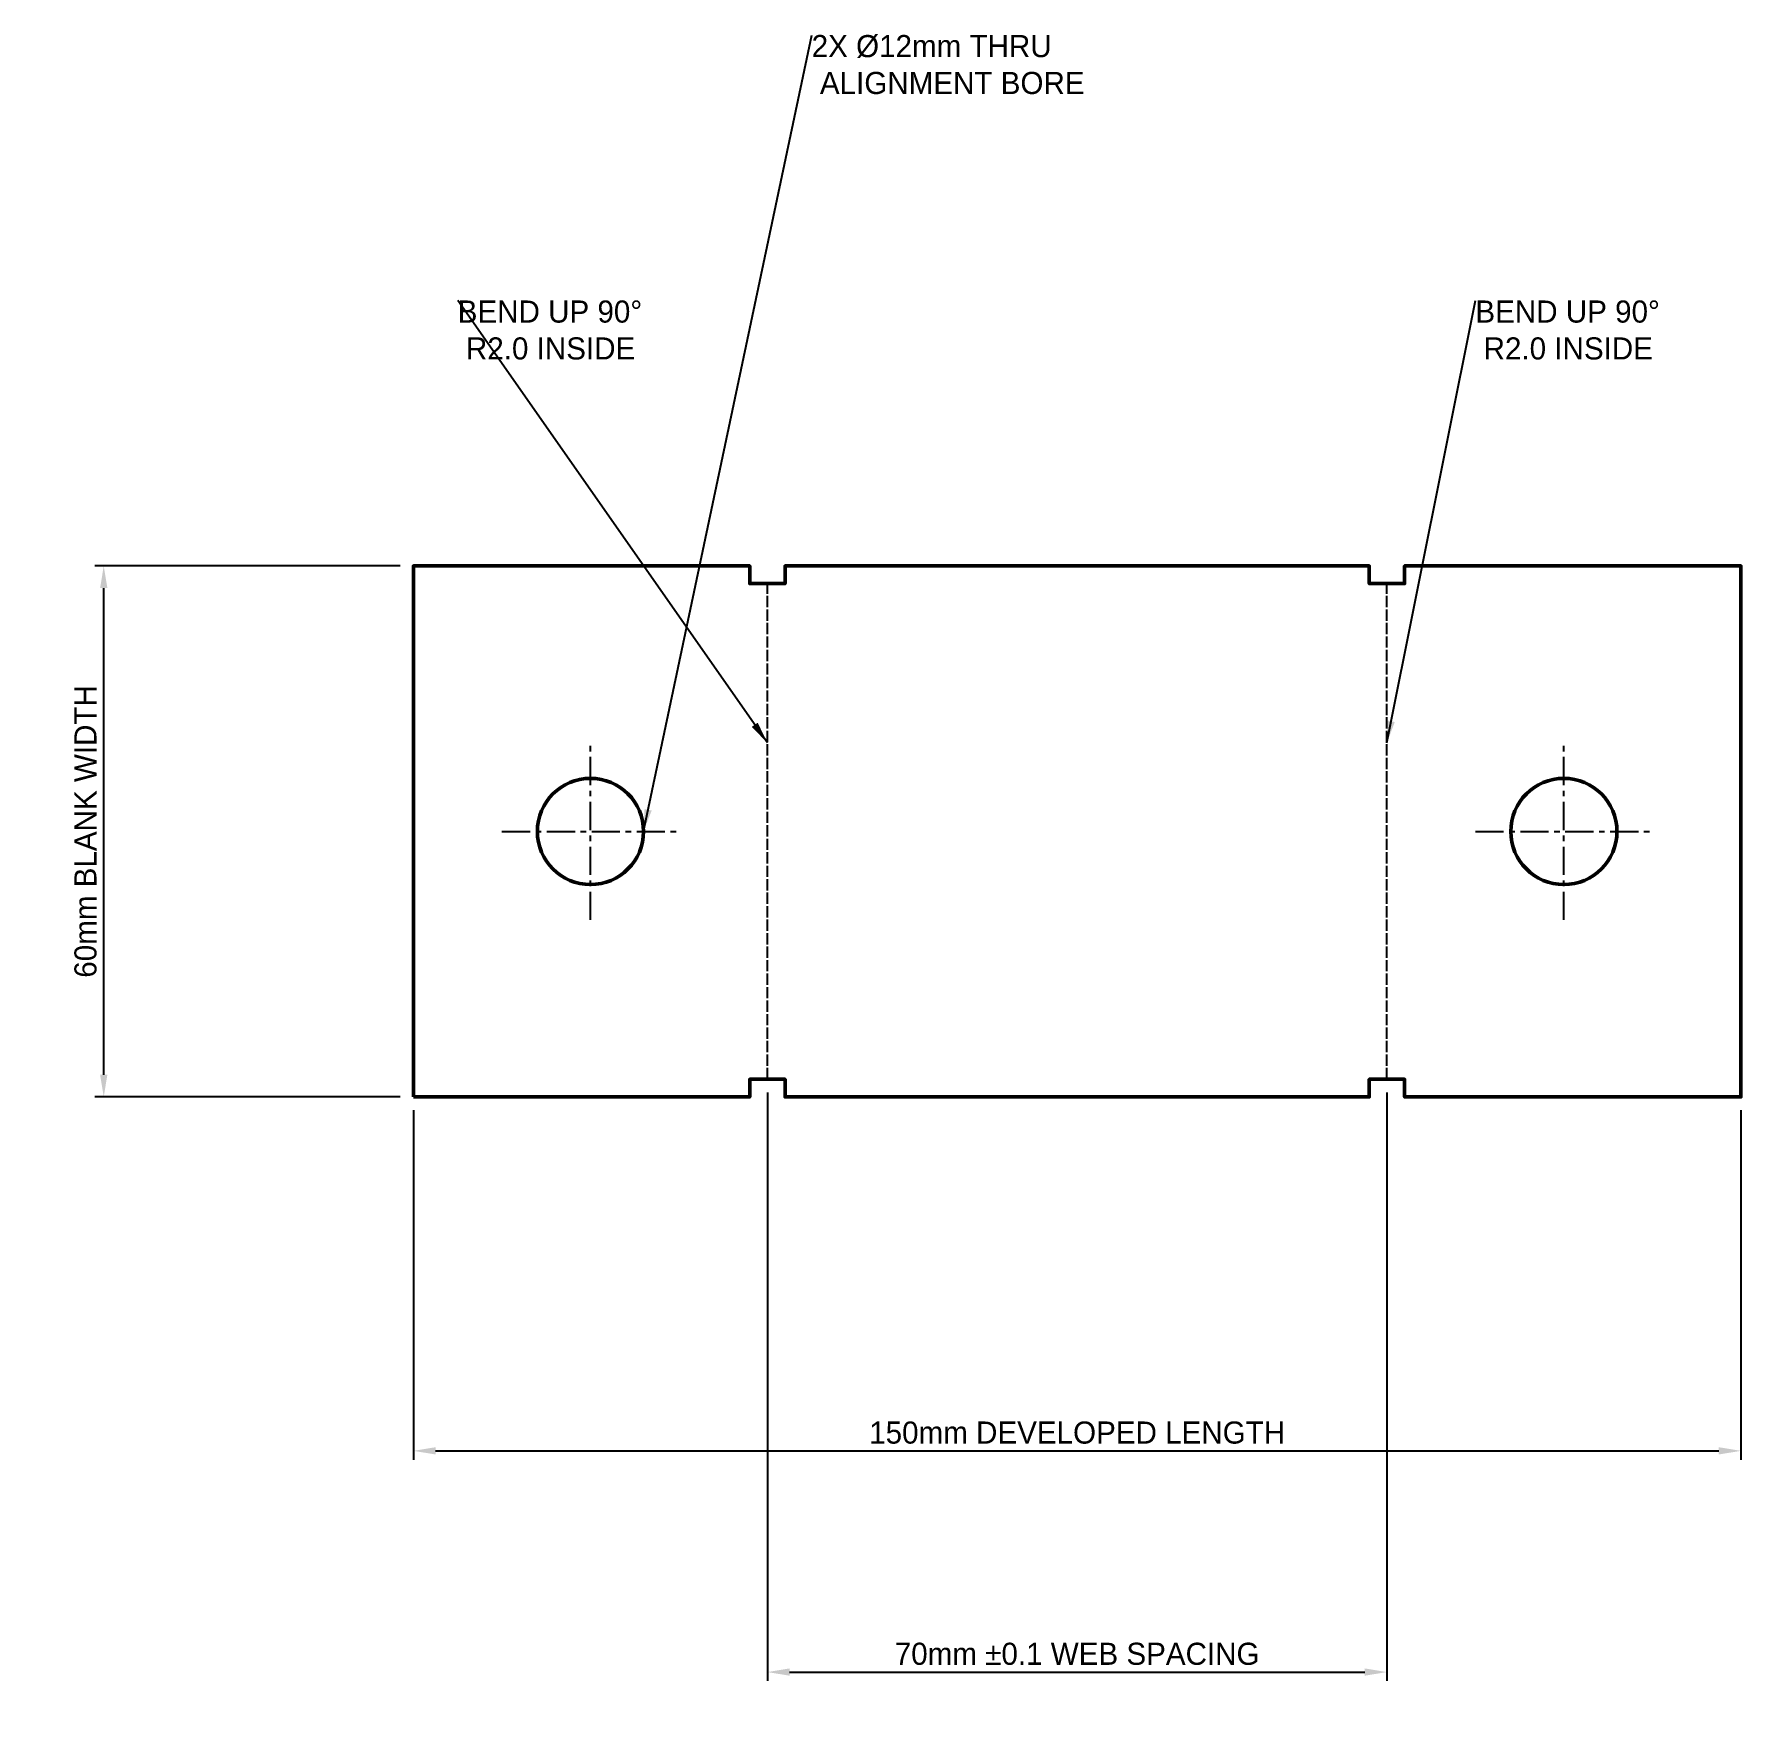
# Model space of a CAD drawing. Header units: metres. Extents: x -43 to 150, y -51 to 140.
import ezdxf

# ---------------------------------------------------------------- set-up
doc = ezdxf.new("R2010")
doc.units = ezdxf.units.M
doc.linetypes.add('CENTER', pattern=[5.08, 3.175, -0.635, 0.635, -0.635])
doc.linetypes.add('DASHED', pattern=[1.524, 1.27, -0.254])
for name, color, linetype, lineweight in [('BEND_LINES', 7, 'DASHED', 25), ('CENTERLINES', 7, 'CENTER', 25), ('DIMENSIONS', 7, 'Continuous', 25), ('GEOMETRY', 7, 'Continuous', 50)]:
    doc.layers.add(name, color=color, linetype=linetype, lineweight=lineweight)
doc.dimstyles.new('ENGINEERING_STYLE', dxfattribs={"dimtxt": 2.5, "dimasz": 2.5, "dimexe": 1, "dimexo": 1.5, "dimgap": 0.8, "dimtad": 1, "dimcen": 2.5, "dimazin": 3, "dimtfac": 1, "dimtmove": 0, "dimatfit": 3, "dimtfill": 1})

msp = doc.modelspace()

# ---------------------------------------------------------------- linework, layer by layer
at = {"layer": 'BEND_LINES'}
for p, q in [((40, 22), (40, 78)), ((110, 22), (110, 78))]:
    msp.add_line(p, q, dxfattribs=at)
at = {"layer": 'CENTERLINES'}
for p, q in [((20, 40), (20, 60)), ((130, 40), (130, 60)), ((10, 50), (30, 50)), ((120, 50), (140, 50))]:
    msp.add_line(p, q, dxfattribs=at)
at = {"layer": 'GEOMETRY'}
msp.add_lwpolyline([(0, 20), (38, 20), (38, 22), (42, 22), (42, 20), (108, 20), (108, 22), (112, 22), (112, 20), (150, 20), (150, 80), (112, 80), (112, 78), (108, 78), (108, 80), (42, 80), (42, 78), (38, 78), (38, 80), (0, 80)], close=True, dxfattribs=at)
for centre in [(20, 50), (130, 50)]:
    msp.add_circle(centre, 6, dxfattribs=at)

# ---------------------------------------------------------------- texts
at = {"layer": 'DIMENSIONS', "char_height": 2.5, "attachment_point": 1}
for s, insert in [('2X %%C12mm THRU\\P ALIGNMENT BORE', (45, 140)), ('BEND UP 90%%D\\P R2.0 INSIDE', (5, 110)), ('BEND UP 90%%D\\P R2.0 INSIDE', (120, 110))]:
    msp.add_mtext(s, dxfattribs=dict(at, insert=insert))

# ---------------------------------------------------------------- leaders
at = {"layer": 'DIMENSIONS'}
for points in [[(26, 50), (45, 140)], [(40, 60), (5, 110)], [(110, 60), (120, 110)]]:
    msp.add_leader(points, dimstyle='ENGINEERING_STYLE', dxfattribs=at)

# ---------------------------------------------------------------- next in the draw order: dimensions: what is measured, and where the dimension line sits
msp.add_linear_dim(base=(0, -20), p1=(0, 20), p2=(150, 20), text='150mm DEVELOPED LENGTH', dimstyle='ENGINEERING_STYLE', dxfattribs=at).render()

# ---------------------------------------------------------------- next in the draw order: dimensions: what is measured, and where the dimension line sits
msp.add_linear_dim(base=(-35, 20), p1=(0, 20), p2=(0, 80), angle=90, text='60mm BLANK WIDTH', dimstyle='ENGINEERING_STYLE', dxfattribs=at).render()
msp.add_linear_dim(base=(40, -45), p1=(40, 22), p2=(110, 22), text='70mm %%P0.1 WEB SPACING', dimstyle='ENGINEERING_STYLE', dxfattribs=at).render()

doc.saveas('drawing.dxf')
